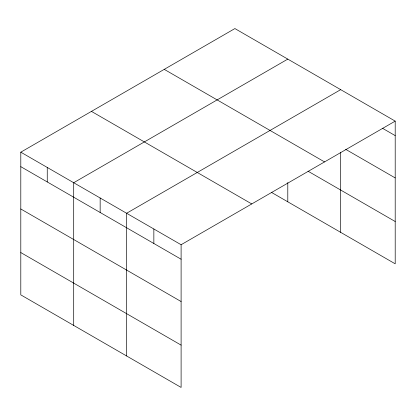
<?xml version="1.0" encoding="UTF-8"?>
<svg xmlns="http://www.w3.org/2000/svg" width="416" height="416" viewBox="0 0 416 416"><rect width="100%" height="100%" fill="white"/><g stroke="black" fill="none" stroke-linecap="round" stroke-linejoin="round"><path stroke-width="0.62" d="M395.2 121.124L234.894 28.569L20.8 152.178L20.8 294.876L181.106 387.431L181.106 244.728L395.2 121.124L395.2 263.822L271.476 192.39M287.794 59.114L73.7 182.718L73.7 325.421M340.694 89.653L126.604 213.262L126.604 355.961M382.408 128.232L395.2 135.616M345.701 149.349L395.2 177.923M164.242 69.358L324.548 161.912M308.053 171.205L395.2 221.515M91.452 111.384L251.758 203.939M20.8 152.178L181.106 244.728M20.8 166.67L181.106 259.225M20.8 208.978L181.106 301.532M20.8 252.569L181.106 345.124M340.694 152.225L340.694 232.357M287.794 182.582L287.794 201.812M153.852 228.992L153.852 243.49M100.152 197.99L100.152 212.482M47.252 167.445L47.252 181.943"/></g></svg>
